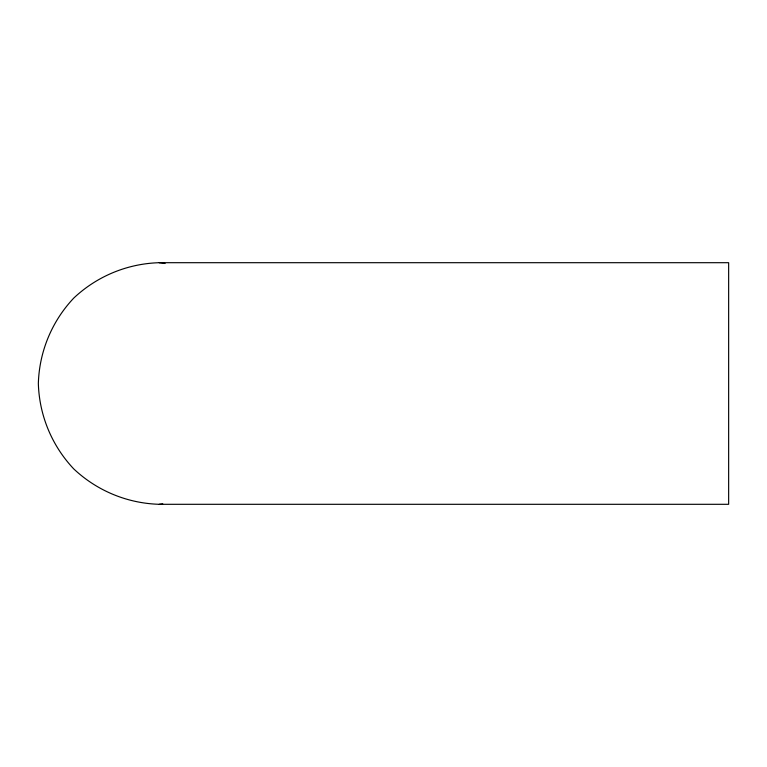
<?xml version="1.0" encoding="UTF-8"?>
<svg xmlns="http://www.w3.org/2000/svg" width="767" height="767" viewBox="0 0 767 767"><rect width="100%" height="100%" fill="white"/><g stroke="black" fill="none" stroke-linecap="round" stroke-linejoin="round"><path stroke-width="1.15" d="M159.287 262.697C127.389 263.618 96.987 276.187 73.766 298.075C51.868 321.258 39.27 351.622 38.35 383.5C39.27 415.378 51.868 445.742 73.766 468.925C96.987 490.813 127.389 503.382 159.287 504.303L728.65 504.303L728.65 262.697L159.287 262.697L165.078 263.464M159.287 504.303L162.757 503.842"/></g></svg>
